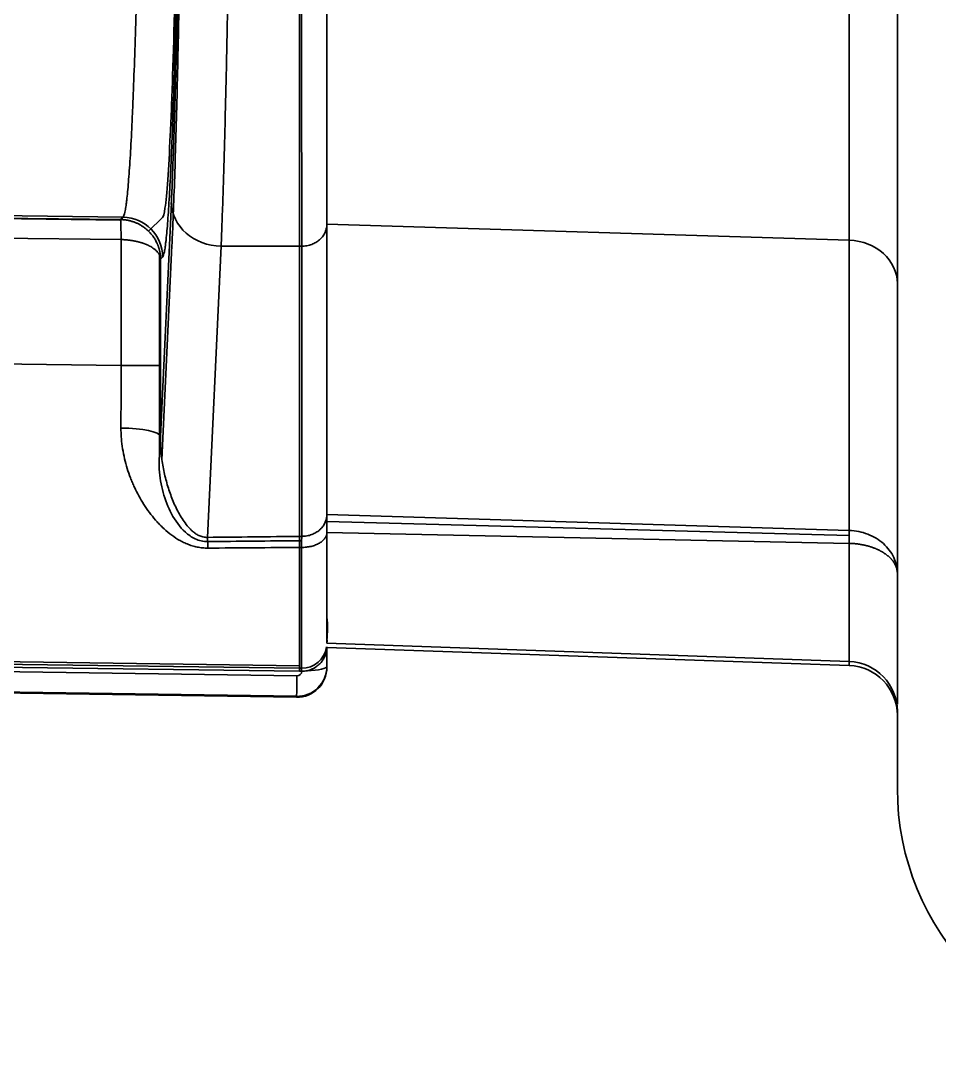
# Model space of a CAD drawing. Header units: millimetres. Extents: x 83 to 1196, y -164 to 735.
# Drawn here: x 373.29 to 391.73, y 7.19 to 27.91 of the extents above; entities that cross this region are included whole.
import ezdxf

# ---------------------------------------------------------------- set-up
doc = ezdxf.new("R2010")
doc.units = ezdxf.units.MM
doc.layers.add('1', color=7, linetype='Continuous', true_color=0xffffff)

msp = doc.modelspace()

# ---------------------------------------------------------------- linework, layer by layer
at = {"layer": '1', "color": 7, "linetype": 'Continuous', "lineweight": 35}
for p, q in [((376.097, 19.561), (376.317, 24.257)), ((375.348, 23.964), (358.697, 24.167)), ((367.38, 24.001), (375.299, 23.904)), ((367.385, 24.011), (375.297, 23.915)), ((375.348, 23.964), (375.297, 23.915)), ((375.861, 23.679), (376.141, 23.954)), ((379.438, 17.99), (379.438, 23.819)), ((389.924, 23.5), (379.439, 23.819)), ((367.385, 23.609), (375.307, 23.513)), ((375.307, 20.983), (375.307, 23.513)), ((389.924, 17.671), (389.924, 23.5)), ((376.128, 19.088), (376.329, 23.396)), ((377.042, 17.533), (377.315, 23.381)), ((378.889, 23.381), (377.315, 23.381)), ((378.934, 23.381), (378.889, 23.381)), ((378.934, 17.553), (378.934, 23.381)), ((376.081, 23.199), (376.081, 19.198)), ((376.141, 23.16), (376.101, 23.121)), ((376.101, 20.983), (376.101, 23.121)), ((390.889, 22.633), (390.889, 16.806)), ((390.889, 22.628), (390.889, 16.805)), ((375.307, 20.983), (367.385, 21.093)), ((375.307, 20.983), (376.101, 20.983)), ((389.924, 17.573), (379.438, 17.854)), ((389.924, 17.67), (379.439, 17.989)), ((389.924, 17.412), (379.439, 17.631)), ((179.038, 17.568), (378.838, 14.753)), ((378.933, 17.553), (378.889, 17.552)), ((378.831, 14.343), (179.031, 17.159)), ((378.831, 14.339), (179.031, 17.155)), ((389.924, 15.039), (379.439, 15.405)), ((378.889, 14.843), (355.475, 15.173)), ((379.439, 15.324), (389.924, 14.958)), ((379.439, 14.923), (379.439, 15.319)), ((378.889, 14.904), (367.296, 15.065)), ((378.889, 14.955), (367.305, 15.116)), ((389.924, 14.958), (389.924, 15.039)), ((378.929, 14.904), (378.889, 14.905)), ((378.929, 14.843), (378.889, 14.844)), ((378.929, 14.904), (378.929, 14.843)), ((372.819, 14.408), (378.831, 14.323)), ((378.831, 14.323), (378.831, 14.339)), ((390.889, 14.04), (390.889, 13.959)), ((390.889, 13.959), (390.889, 12.488))]:
    msp.add_line(p, q, dxfattribs=at)
msp.add_arc((396.189, 12.488), 5.3, 180, 268, dxfattribs=at)
for centre, major_axis, ratio, start_param, end_param in [((377.321, 24.257), (-1.004, 0.047), 0.872035, 0.053509, 1.605525), ((375.338, 23.16), (0.563, -0.574), 0.999327, 0.794978, 2.352561), ((389.889, 22.628), (1, 0), 0.872196, 0, 1.53589), ((375.118, 20.987), (-0.011, 6.031), 0.031313, 4.502082, 4.711722), ((375.922, 20.987), (0, 6.835), 0.026194, 4.502212, 4.711852), ((375.293, 19.561), (-0.804, 0.004), 0.208187, 3.168359, 4.698694), ((891.438, 14.478), (-561.177, 1.875), 0.005957, 5.863837, 5.871994), ((377.037, 16.832), (0.008, -0.804), 0.030601, 2.218792, 2.630217), ((825.424, 14.698), (-495.158, 1.655), 0.005957, 5.836331, 5.845021), ((891.438, 13.776), (-561.167, 2.577), 0.005256, 5.86388, 5.871995), ((378.937, 15.405), (-0.501, 0), 0.999963, 1.556729, 2.993952), ((378.839, 14.939), (0, 0.6), 0.999773, 3.126933, 4.711797), ((378.839, 14.923), (0, -0.6), 0.999963, 6.269118, 7.853982), ((378.939, 14.939), (0.5, 0), 0.173635, 4.920269, 6.283185), ((389.889, 14.04), (1, 0), 0.999963, 0, 1.53589), ((389.889, 13.959), (0, -1), 0.999963, 1.570796, 3.106686), ((378.838, 14.839), (-0.007, -0.5), 0.002673, 0.008555, 1.396297), ((378.839, 14.853), (0, 0.1), 0.998455, 3.127003, 4.614635)]:
    msp.add_ellipse(centre, major_axis=major_axis, ratio=ratio, start_param=start_param, end_param=end_param, dxfattribs=at)
for points, knots in [([(375.742, 36.982), (375.74, 36.774), (375.739, 36.567), (375.735, 36.155), (375.734, 35.949), (375.728, 35.337), (375.725, 34.934), (375.716, 34.14), (375.712, 33.747), (375.702, 32.974), (375.697, 32.593), (375.686, 31.843), (375.68, 31.474), (375.671, 30.93), (375.668, 30.75), (375.663, 30.483), (375.661, 30.395), (375.657, 30.218), (375.656, 30.131), (375.647, 29.695), (375.64, 29.357), (375.63, 28.947), (375.628, 28.866), (375.624, 28.705), (375.618, 28.465), (375.612, 28.233), (375.599, 27.779), (375.59, 27.49), (375.572, 26.94), (375.562, 26.679), (375.547, 26.309), (375.542, 26.19), (375.535, 26.016), (375.532, 25.959), (375.528, 25.874), (375.527, 25.847), (375.524, 25.792), (375.513, 25.547), (375.49, 25.128), (375.467, 24.808), (375.444, 24.527), (375.433, 24.405), (375.418, 24.279), (375.415, 24.255), (375.409, 24.21), (375.406, 24.189), (375.397, 24.129), (375.391, 24.095), (375.372, 24.009), (375.36, 23.975), (375.348, 23.964)], [0, 0, 0, 0, 0.03125, 0.03125, 0.0625, 0.0625, 0.125, 0.125, 0.1875, 0.1875, 0.25, 0.25, 0.3125, 0.3125, 0.34375, 0.34375, 0.359375, 0.359375, 0.375, 0.375, 0.4375, 0.4375, 0.453125, 0.453125, 0.46875, 0.5, 0.5, 0.5625, 0.5625, 0.625, 0.625, 0.65625, 0.65625, 0.671875, 0.671875, 0.679687, 0.679687, 0.6875, 0.75, 0.8125, 0.8125, 0.875, 0.875, 0.890625, 0.890625, 0.90625, 0.90625, 0.9375, 0.9375, 1, 1, 1, 1]), ([(376.141, 23.954), (376.157, 23.969), (376.173, 24.032), (376.208, 24.271), (376.227, 24.466), (376.262, 24.962), (376.279, 25.264), (376.312, 25.964), (376.328, 26.362), (376.373, 27.707), (376.399, 28.753), (376.433, 30.501), (376.443, 31.118), (376.462, 32.377), (376.47, 33.023), (376.485, 34.344), (376.491, 35.018), (376.501, 36.126), (376.504, 36.552), (376.507, 36.982)], [0, 0, 0, 0, 0.092077, 0.092077, 0.197515, 0.197515, 0.302953, 0.302953, 0.408392, 0.408392, 0.619269, 0.619269, 0.724707, 0.724707, 0.830145, 0.830145, 0.935584, 0.935584, 1, 1, 1, 1]), ([(376.526, 36.784), (376.525, 36.565), (376.523, 36.348), (376.52, 35.914), (376.518, 35.699), (376.513, 35.056), (376.509, 34.633), (376.501, 33.798), (376.496, 33.386), (376.486, 32.575), (376.481, 32.175), (376.47, 31.388), (376.465, 31.001), (376.455, 30.43), (376.452, 30.242), (376.447, 29.962), (376.445, 29.869), (376.442, 29.684), (376.44, 29.593), (376.432, 29.137), (376.424, 28.783), (376.415, 28.354), (376.413, 28.269), (376.409, 28.1), (376.403, 27.85), (376.397, 27.608), (376.384, 27.134), (376.376, 26.832), (376.358, 26.258), (376.348, 25.985), (376.334, 25.6), (376.329, 25.475), (376.322, 25.293), (376.319, 25.234), (376.314, 25.117), (376.312, 25.06), (376.299, 24.78), (376.278, 24.37), (376.256, 24.037), (376.234, 23.745), (376.223, 23.619), (376.209, 23.488), (376.206, 23.463), (376.201, 23.428), (376.2, 23.416), (376.197, 23.394), (376.19, 23.341), (376.182, 23.297), (376.167, 23.218), (376.157, 23.185), (376.148, 23.169)], [0, 0, 0, 0, 0.031599, 0.031599, 0.063198, 0.063198, 0.126396, 0.126396, 0.189594, 0.189594, 0.252792, 0.252792, 0.315991, 0.315991, 0.34759, 0.34759, 0.363389, 0.363389, 0.379189, 0.379189, 0.442387, 0.442387, 0.458186, 0.458186, 0.473986, 0.505585, 0.505585, 0.568783, 0.568783, 0.631981, 0.631981, 0.66358, 0.66358, 0.67938, 0.67938, 0.695179, 0.695179, 0.758377, 0.821576, 0.821576, 0.884774, 0.884774, 0.900573, 0.900573, 0.908473, 0.908473, 0.916373, 0.947972, 0.947972, 1, 1, 1, 1]), ([(376.317, 24.257), (376.324, 24.409), (376.331, 24.567), (376.344, 24.899), (376.351, 25.072), (376.37, 25.611), (376.382, 25.997), (376.406, 26.822), (376.417, 27.26), (376.429, 27.781), (376.43, 27.839), (376.433, 27.956), (376.437, 28.133), (376.441, 28.312), (376.448, 28.672), (376.453, 28.916), (376.467, 29.659), (376.476, 30.169), (376.492, 31.216), (376.499, 31.752), (376.513, 32.85), (376.519, 33.412), (376.527, 34.129), (376.528, 34.273), (376.53, 34.49), (376.531, 34.563), (376.532, 34.709), (376.535, 35.073), (376.538, 35.44), (376.54, 35.736)], [0, 0, 0, 0, 0.0625, 0.0625, 0.125, 0.125, 0.25, 0.25, 0.375, 0.375, 0.390625, 0.390625, 0.40625, 0.4375, 0.4375, 0.5, 0.5, 0.625, 0.625, 0.75, 0.75, 0.875, 0.875, 0.90625, 0.90625, 0.921875, 0.921875, 0.9375, 1, 1, 1, 1]), ([(376.566, 35.679), (376.565, 35.496), (376.564, 35.314), (376.549, 33.474), (376.531, 31.895), (376.503, 30.031), (376.497, 29.664), (376.485, 28.941), (376.478, 28.585), (376.458, 27.545), (376.443, 26.892), (376.412, 25.67), (376.395, 25.102), (376.368, 24.321), (376.358, 24.072), (376.342, 23.685), (376.336, 23.537), (376.329, 23.396)], [0, 0, 0, 0, 0.036274, 0.036274, 0.366831, 0.366831, 0.44947, 0.44947, 0.532109, 0.532109, 0.697387, 0.697387, 0.862665, 0.862665, 0.945304, 0.945304, 1, 1, 1, 1]), ([(377.315, 23.381), (377.322, 23.54), (377.335, 23.874), (377.348, 24.238), (377.367, 24.804), (377.378, 25.21), (377.401, 26.076), (377.412, 26.537), (377.424, 27.083), (377.425, 27.145), (377.428, 27.268), (377.429, 27.33), (377.433, 27.516), (377.435, 27.641), (377.443, 28.02), (377.447, 28.277), (377.461, 29.058), (377.469, 29.594), (377.485, 30.695), (377.493, 31.259), (377.506, 32.414), (377.512, 33.005), (377.519, 33.76), (377.521, 33.912), (377.523, 34.141), (377.524, 34.218), (377.525, 34.371), (377.528, 34.755), (377.531, 35.141), (377.533, 35.453)], [0, 0, 0, 0, 0.0625, 0.125, 0.125, 0.25, 0.25, 0.375, 0.375, 0.390625, 0.390625, 0.40625, 0.40625, 0.4375, 0.4375, 0.5, 0.5, 0.625, 0.625, 0.75, 0.75, 0.875, 0.875, 0.90625, 0.90625, 0.921875, 0.921875, 0.9375, 1, 1, 1, 1]), ([(378.889, 35.453), (378.889, 35.427), (378.889, 35.373), (378.889, 35.293), (378.889, 35.213), (378.889, 35.133), (378.889, 35.053), (378.889, 34.973), (378.889, 34.894), (378.889, 34.814), (378.889, 34.735), (378.889, 34.656), (378.889, 34.576), (378.889, 34.497), (378.889, 34.418), (378.889, 34.34), (378.889, 34.261), (378.889, 34.182), (378.889, 34.104), (378.889, 34.025), (378.889, 33.947), (378.889, 33.869), (378.889, 33.791), (378.889, 33.713), (378.889, 33.635), (378.889, 33.557), (378.889, 33.48), (378.889, 33.402), (378.889, 33.325), (378.889, 33.248), (378.889, 33.171), (378.889, 33.094), (378.889, 33.017), (378.889, 32.94), (378.889, 32.863), (378.889, 32.787), (378.889, 32.711), (378.889, 32.634), (378.889, 32.558), (378.889, 32.482), (378.889, 32.406), (378.889, 32.33), (378.889, 32.255), (378.889, 32.179), (378.889, 32.104), (378.889, 32.029), (378.889, 31.953), (378.889, 31.878), (378.889, 31.804), (378.889, 31.729), (378.889, 31.654), (378.889, 31.58), (378.889, 31.505), (378.889, 31.431), (378.889, 31.357), (378.889, 31.283), (378.889, 31.209), (378.889, 31.136), (378.889, 31.062), (378.889, 30.989), (378.889, 30.915), (378.889, 30.842), (378.889, 30.769), (378.889, 30.696), (378.889, 30.624), (378.889, 30.551), (378.889, 30.479), (378.889, 30.406), (378.889, 30.334), (378.889, 30.262), (378.889, 30.19), (378.889, 30.119), (378.889, 30.047), (378.889, 29.976), (378.889, 29.905), (378.889, 29.834), (378.889, 29.763), (378.889, 29.692), (378.889, 29.622), (378.889, 29.551), (378.889, 29.481), (378.889, 29.411), (378.889, 29.341), (378.889, 29.272), (378.889, 29.202), (378.889, 29.133), (378.889, 29.063), (378.889, 28.994), (378.888, 28.926), (378.888, 28.857), (378.888, 28.788), (378.888, 28.72), (378.888, 28.652), (378.888, 28.584), (378.888, 28.516), (378.888, 28.449), (378.888, 28.381), (378.888, 28.314), (378.888, 28.247), (378.888, 28.18), (378.888, 28.114), (378.888, 28.047), (378.888, 27.981), (378.888, 27.915), (378.888, 27.849), (378.888, 27.783), (378.888, 27.718), (378.888, 27.652), (378.888, 27.587), (378.888, 27.522), (378.888, 27.458), (378.888, 27.393), (378.888, 27.329), (378.888, 27.265), (378.888, 27.201), (378.888, 27.137), (378.888, 27.074), (378.888, 27.011), (378.888, 26.948), (378.888, 26.885), (378.888, 26.823), (378.888, 26.761), (378.888, 26.699), (378.888, 26.637), (378.888, 26.575), (378.888, 26.514), (378.888, 26.453), (378.889, 26.392), (378.889, 26.332), (378.889, 26.272), (378.889, 26.212), (378.889, 26.152), (378.889, 26.092), (378.889, 26.033), (378.889, 25.974), (378.889, 25.916), (378.889, 25.857), (378.889, 25.799), (378.889, 25.741), (378.889, 25.684), (378.889, 25.627), (378.889, 25.57), (378.889, 25.513), (378.889, 25.457), (378.889, 25.4), (378.889, 25.345), (378.889, 25.289), (378.889, 25.234), (378.889, 25.179), (378.889, 25.124), (378.889, 25.07), (378.889, 25.016), (378.889, 24.962), (378.889, 24.909), (378.889, 24.856), (378.889, 24.803), (378.889, 24.751), (378.889, 24.698), (378.889, 24.647), (378.889, 24.595), (378.889, 24.544), (378.889, 24.493), (378.889, 24.443), (378.889, 24.393), (378.889, 24.343), (378.889, 24.293), (378.889, 24.244), (378.889, 24.196), (378.889, 24.147), (378.889, 24.099), (378.889, 24.051), (378.889, 24.004), (378.889, 23.957), (378.889, 23.911), (378.889, 23.864), (378.889, 23.819), (378.889, 23.773), (378.889, 23.728), (378.889, 23.683), (378.889, 23.639), (378.889, 23.595), (378.889, 23.552), (378.889, 23.508), (378.889, 23.466), (378.889, 23.423), (378.889, 23.395), (378.889, 23.381)], [0, 0, 0, 0, 0.005415, 0.010828, 0.01624, 0.021649, 0.027058, 0.032464, 0.037869, 0.043273, 0.048675, 0.054075, 0.059474, 0.064872, 0.070268, 0.075663, 0.081056, 0.086448, 0.091839, 0.097229, 0.102618, 0.108005, 0.113392, 0.118777, 0.124161, 0.129545, 0.134927, 0.140309, 0.145689, 0.151069, 0.156448, 0.161827, 0.167204, 0.172581, 0.177958, 0.183334, 0.188709, 0.194084, 0.199458, 0.204832, 0.210206, 0.215579, 0.220953, 0.226326, 0.231698, 0.237071, 0.242444, 0.247817, 0.253189, 0.258562, 0.263935, 0.269309, 0.274682, 0.280056, 0.28543, 0.290804, 0.296179, 0.301554, 0.306929, 0.312305, 0.317681, 0.323058, 0.328435, 0.333812, 0.33919, 0.344569, 0.349948, 0.355327, 0.360708, 0.366088, 0.37147, 0.376852, 0.382234, 0.387618, 0.393002, 0.398387, 0.403773, 0.409159, 0.414547, 0.419935, 0.425325, 0.430715, 0.436107, 0.441499, 0.446893, 0.452288, 0.457684, 0.463082, 0.46848, 0.47388, 0.479282, 0.484685, 0.490089, 0.495495, 0.500903, 0.506312, 0.511723, 0.517136, 0.52255, 0.527967, 0.533385, 0.538805, 0.544228, 0.549652, 0.555079, 0.560508, 0.565938, 0.571371, 0.576806, 0.582243, 0.587681, 0.593122, 0.598564, 0.604008, 0.609454, 0.614902, 0.620351, 0.625802, 0.631255, 0.636709, 0.642166, 0.647623, 0.653083, 0.658544, 0.664006, 0.669471, 0.674936, 0.680404, 0.685873, 0.691343, 0.696816, 0.702289, 0.707765, 0.713242, 0.718721, 0.724201, 0.729683, 0.735167, 0.740652, 0.746139, 0.751628, 0.757119, 0.762611, 0.768105, 0.773601, 0.779099, 0.784599, 0.790101, 0.795605, 0.80111, 0.806618, 0.812128, 0.81764, 0.823154, 0.828669, 0.834186, 0.839705, 0.845225, 0.850747, 0.856269, 0.861793, 0.867318, 0.872843, 0.87837, 0.883897, 0.889425, 0.894954, 0.900483, 0.906012, 0.911542, 0.917072, 0.922602, 0.928132, 0.933662, 0.939192, 0.944722, 0.950251, 0.955781, 0.96131, 0.966839, 0.972367, 0.977895, 0.983422, 0.988949, 0.994475, 1, 1, 1, 1]), ([(378.934, 23.381), (378.934, 23.401), (378.933, 23.44), (378.933, 23.5), (378.933, 23.56), (378.933, 23.621), (378.933, 23.683), (378.933, 23.745), (378.933, 23.808), (378.933, 23.871), (378.933, 23.935), (378.933, 24), (378.933, 24.065), (378.933, 24.13), (378.933, 24.196), (378.933, 24.263), (378.933, 24.33), (378.933, 24.398), (378.933, 24.466), (378.933, 24.535), (378.933, 24.604), (378.933, 24.674), (378.933, 24.744), (378.933, 24.814), (378.933, 24.885), (378.933, 24.956), (378.933, 25.028), (378.933, 25.1), (378.933, 25.173), (378.933, 25.246), (378.932, 25.319), (378.932, 25.393), (378.932, 25.467), (378.932, 25.541), (378.932, 25.616), (378.932, 25.691), (378.932, 25.766), (378.932, 25.842), (378.932, 25.918), (378.932, 25.995), (378.932, 26.071), (378.932, 26.148), (378.932, 26.226), (378.932, 26.303), (378.932, 26.381), (378.932, 26.459), (378.932, 26.537), (378.932, 26.608), (378.932, 26.672), (378.932, 26.728), (378.932, 26.784), (378.932, 26.84), (378.932, 26.897), (378.932, 26.954), (378.932, 27.011), (378.932, 27.068), (378.932, 27.126), (378.932, 27.183), (378.932, 27.241), (378.932, 27.299), (378.932, 27.357), (378.932, 27.416), (378.932, 27.475), (378.932, 27.534), (378.932, 27.593), (378.932, 27.652), (378.932, 27.711), (378.932, 27.771), (378.932, 27.831), (378.932, 27.891), (378.932, 27.951), (378.932, 28.012), (378.932, 28.072), (378.932, 28.133), (378.932, 28.194), (378.932, 28.255), (378.932, 28.316), (378.932, 28.378), (378.932, 28.439), (378.932, 28.501), (378.932, 28.563), (378.932, 28.626), (378.931, 28.688), (378.931, 28.75), (378.931, 28.813), (378.931, 28.876), (378.931, 28.939), (378.931, 29.002), (378.931, 29.066), (378.931, 29.129), (378.931, 29.193), (378.931, 29.257), (378.931, 29.321), (378.931, 29.385), (378.931, 29.45), (378.931, 29.515), (378.931, 29.579), (378.931, 29.644), (378.931, 29.709), (378.931, 29.775), (378.931, 29.84), (378.931, 29.906), (378.931, 29.971), (378.931, 30.037), (378.931, 30.103), (378.931, 30.169), (378.931, 30.236), (378.931, 30.302), (378.931, 30.369), (378.931, 30.436), (378.931, 30.503), (378.931, 30.57), (378.931, 30.637), (378.931, 30.705), (378.931, 30.772), (378.931, 30.84), (378.931, 30.908), (378.931, 30.976), (378.931, 31.044), (378.931, 31.112), (378.931, 31.181), (378.931, 31.249), (378.931, 31.318), (378.931, 31.387), (378.931, 31.456), (378.931, 31.525), (378.931, 31.595), (378.931, 31.664), (378.931, 31.734), (378.931, 31.803), (378.931, 31.873), (378.931, 31.943), (378.931, 32.013), (378.931, 32.083), (378.931, 32.154), (378.931, 32.224), (378.931, 32.295), (378.931, 32.366), (378.931, 32.437), (378.931, 32.508), (378.931, 32.579), (378.931, 32.65), (378.931, 32.722), (378.931, 32.793), (378.931, 32.865), (378.931, 32.937), (378.931, 33.009), (378.931, 33.081), (378.931, 33.153), (378.931, 33.225), (378.931, 33.298), (378.931, 33.37), (378.931, 33.443), (378.931, 33.516), (378.931, 33.589), (378.931, 33.662), (378.931, 33.735), (378.931, 33.809), (378.931, 33.882), (378.931, 33.956), (378.931, 34.029), (378.931, 34.103), (378.931, 34.177), (378.931, 34.251), (378.931, 34.326), (378.931, 34.4), (378.931, 34.474), (378.931, 34.549), (378.931, 34.624), (378.931, 34.699), (378.931, 34.773), (378.931, 34.849), (378.931, 34.924), (378.931, 34.999), (378.931, 35.074), (378.931, 35.15), (378.931, 35.226), (378.931, 35.301), (378.931, 35.377), (378.931, 35.428), (378.931, 35.453)], [0, 0, 0, 0, 0.007757, 0.015498, 0.023224, 0.030935, 0.038631, 0.046311, 0.053975, 0.061624, 0.069257, 0.076874, 0.084475, 0.092059, 0.099628, 0.10718, 0.114716, 0.122234, 0.129736, 0.137221, 0.144689, 0.152139, 0.159572, 0.166987, 0.174384, 0.181763, 0.189124, 0.196467, 0.20379, 0.211096, 0.218383, 0.225653, 0.232904, 0.240138, 0.247355, 0.254554, 0.261735, 0.2689, 0.276047, 0.283178, 0.290291, 0.297388, 0.304468, 0.311532, 0.318579, 0.32561, 0.332624, 0.339623, 0.34456, 0.349497, 0.354436, 0.359375, 0.364316, 0.369257, 0.374198, 0.37914, 0.384083, 0.389027, 0.393971, 0.398916, 0.403862, 0.408808, 0.413754, 0.418701, 0.423649, 0.428597, 0.433545, 0.438494, 0.443443, 0.448392, 0.453341, 0.458291, 0.463241, 0.468191, 0.473142, 0.478092, 0.483044, 0.487995, 0.492948, 0.4979, 0.502854, 0.507807, 0.512762, 0.517717, 0.522673, 0.527629, 0.532586, 0.537544, 0.542503, 0.547463, 0.552423, 0.557384, 0.562346, 0.56731, 0.572274, 0.577239, 0.582205, 0.587172, 0.59214, 0.59711, 0.60208, 0.607051, 0.612024, 0.616998, 0.621973, 0.626949, 0.631927, 0.636905, 0.641885, 0.646867, 0.651849, 0.656833, 0.661818, 0.666805, 0.671793, 0.676782, 0.681773, 0.686765, 0.691759, 0.696754, 0.70175, 0.706748, 0.711747, 0.716747, 0.721749, 0.726753, 0.731758, 0.736765, 0.741773, 0.746782, 0.751793, 0.756806, 0.761821, 0.766837, 0.771855, 0.776875, 0.781896, 0.78692, 0.791945, 0.796973, 0.802002, 0.807033, 0.812066, 0.817102, 0.822139, 0.827178, 0.83222, 0.837264, 0.84231, 0.847358, 0.852409, 0.857462, 0.862517, 0.867575, 0.872635, 0.877697, 0.882762, 0.88783, 0.8929, 0.897972, 0.903047, 0.908125, 0.913205, 0.918288, 0.923374, 0.928462, 0.933553, 0.938647, 0.943744, 0.948844, 0.953946, 0.959051, 0.96416, 0.969271, 0.974385, 0.979502, 0.984622, 0.989745, 0.994871, 1, 1, 1, 1]), ([(379.438, 23.819), (379.438, 23.896), (379.438, 23.974), (379.438, 24.135), (379.438, 24.217), (379.438, 24.386), (379.438, 24.472), (379.438, 24.649), (379.438, 24.739), (379.438, 25.015), (379.438, 25.207), (379.438, 25.506), (379.438, 25.608), (379.438, 25.814), (379.438, 26.128), (379.438, 26.456), (379.438, 26.793), (379.438, 26.907), (379.438, 27.137), (379.438, 27.253), (379.438, 27.488), (379.438, 27.607), (379.438, 27.847), (379.438, 27.969), (379.438, 28.336), (379.438, 28.586), (379.438, 29.095), (379.438, 29.353), (379.438, 29.748), (379.438, 29.88), (379.438, 30.147), (379.438, 30.281), (379.438, 30.552), (379.438, 30.688), (379.438, 30.962), (379.438, 31.1), (379.438, 31.516), (379.438, 31.937), (379.438, 32.364), (379.438, 32.65), (379.438, 32.793), (379.438, 33.227), (379.438, 33.518), (379.438, 34.397), (379.438, 34.992), (379.438, 35.595)], [0, 0, 0, 0, 0.03125, 0.03125, 0.0625, 0.0625, 0.09375, 0.09375, 0.125, 0.125, 0.1875, 0.1875, 0.21875, 0.21875, 0.25, 0.3125, 0.3125, 0.34375, 0.34375, 0.375, 0.375, 0.40625, 0.40625, 0.4375, 0.4375, 0.5, 0.5, 0.5625, 0.5625, 0.59375, 0.59375, 0.625, 0.625, 0.65625, 0.65625, 0.6875, 0.6875, 0.75, 0.78125, 0.78125, 0.8125, 0.8125, 0.875, 0.875, 1, 1, 1, 1]), ([(389.924, 23.5), (389.924, 23.519), (389.924, 23.539), (389.924, 23.579), (389.924, 23.639), (389.924, 23.7), (389.924, 23.823), (389.924, 23.907), (389.924, 24.08), (389.924, 24.168), (389.924, 24.349), (389.924, 24.442), (389.924, 24.725), (389.924, 24.921), (389.924, 25.329), (389.924, 25.54), (389.924, 25.812), (389.924, 25.867), (389.924, 25.977), (389.924, 26.033), (389.924, 26.201), (389.924, 26.315), (389.924, 26.544), (389.924, 26.661), (389.924, 26.895), (389.924, 27.014), (389.924, 27.374), (389.924, 27.619), (389.924, 27.996), (389.924, 28.122), (389.924, 28.314), (389.924, 28.379), (389.924, 28.508), (389.924, 28.573), (389.924, 28.9), (389.924, 29.164), (389.924, 29.566), (389.924, 29.701), (389.924, 29.972), (389.924, 30.108), (389.924, 30.793), (389.924, 31.353), (389.924, 32.497), (389.924, 33.081), (389.924, 34.27), (389.924, 34.875), (389.924, 35.491)], [0, 0, 0, 0, 0.007812, 0.007812, 0.015625, 0.03125, 0.03125, 0.0625, 0.0625, 0.09375, 0.09375, 0.125, 0.125, 0.1875, 0.1875, 0.25, 0.25, 0.265625, 0.265625, 0.28125, 0.28125, 0.3125, 0.3125, 0.34375, 0.34375, 0.375, 0.375, 0.4375, 0.4375, 0.46875, 0.46875, 0.484375, 0.484375, 0.5, 0.5, 0.5625, 0.5625, 0.59375, 0.59375, 0.625, 0.625, 0.75, 0.75, 0.875, 0.875, 1, 1, 1, 1]), ([(390.889, 35.209), (390.889, 35.048), (390.889, 34.886), (390.889, 34.565), (390.889, 34.085), (390.889, 33.611), (390.889, 32.674), (390.889, 32.06), (390.889, 30.859), (390.889, 30.271), (390.889, 29.552), (390.889, 29.409), (390.889, 29.125), (390.889, 28.984), (390.889, 28.562), (390.889, 28.285), (390.889, 27.874), (390.889, 27.739), (390.889, 27.47), (390.889, 27.338), (390.889, 26.944), (390.889, 26.687), (390.889, 26.31), (390.889, 26.185), (390.889, 25.939), (390.889, 25.818), (390.889, 25.577), (390.889, 25.458), (390.889, 25.282), (390.889, 25.224), (390.889, 25.108), (390.889, 24.821), (390.889, 24.545), (390.889, 24.118), (390.889, 23.913), (390.889, 23.616), (390.889, 23.519), (390.889, 23.33), (390.889, 23.237), (390.889, 23.056), (390.889, 22.968), (390.889, 22.795), (390.889, 22.71), (390.889, 22.628)], [0, 0, 0, 0, 0.03125, 0.03125, 0.0625, 0.125, 0.125, 0.25, 0.25, 0.375, 0.375, 0.40625, 0.40625, 0.4375, 0.4375, 0.5, 0.5, 0.53125, 0.53125, 0.5625, 0.5625, 0.625, 0.625, 0.65625, 0.65625, 0.6875, 0.6875, 0.71875, 0.71875, 0.734375, 0.734375, 0.75, 0.8125, 0.8125, 0.875, 0.875, 0.90625, 0.90625, 0.9375, 0.9375, 0.96875, 0.96875, 1, 1, 1, 1]), ([(375.297, 23.915), (375.306, 23.914), (375.324, 23.914), (375.351, 23.912), (375.377, 23.91), (375.404, 23.906), (375.431, 23.902), (375.458, 23.897), (375.485, 23.89), (375.512, 23.883), (375.538, 23.875), (375.565, 23.866), (375.591, 23.856), (375.617, 23.845), (375.643, 23.833), (375.668, 23.82), (375.693, 23.807), (375.718, 23.792), (375.742, 23.776), (375.766, 23.76), (375.79, 23.742), (375.812, 23.724), (375.835, 23.704), (375.867, 23.674), (375.908, 23.631), (375.955, 23.571), (375.998, 23.504), (376.023, 23.454), (376.036, 23.423), (376.04, 23.416), (376.043, 23.408), (376.046, 23.4), (376.049, 23.391), (376.053, 23.383), (376.056, 23.374), (376.059, 23.365), (376.062, 23.356), (376.065, 23.346), (376.068, 23.336), (376.071, 23.326), (376.074, 23.316), (376.077, 23.306), (376.079, 23.295), (376.082, 23.284), (376.084, 23.273), (376.086, 23.262), (376.089, 23.25), (376.091, 23.238), (376.093, 23.226), (376.094, 23.214), (376.096, 23.201), (376.097, 23.188), (376.099, 23.175), (376.1, 23.162), (376.1, 23.148), (376.101, 23.135), (376.101, 23.126), (376.101, 23.121)], [0, 0, 0, 0, 0.020117, 0.040347, 0.060696, 0.08117, 0.101775, 0.122515, 0.143396, 0.164424, 0.185602, 0.206937, 0.228434, 0.250096, 0.271929, 0.293937, 0.316125, 0.338496, 0.361056, 0.383808, 0.406757, 0.429906, 0.453259, 0.476819, 0.534922, 0.596536, 0.661695, 0.730428, 0.737183, 0.744118, 0.751236, 0.758534, 0.766014, 0.773676, 0.781519, 0.789543, 0.797749, 0.806137, 0.814706, 0.823456, 0.832388, 0.841502, 0.850797, 0.860274, 0.869932, 0.879772, 0.889794, 0.899997, 0.910382, 0.920948, 0.931696, 0.942626, 0.953738, 0.965031, 0.976505, 0.988162, 1, 1, 1, 1]), ([(375.307, 23.513), (375.307, 23.564), (375.307, 23.616), (375.306, 23.712), (375.305, 23.756), (375.303, 23.83), (375.302, 23.86), (375.3, 23.902), (375.299, 23.913), (375.297, 23.915)], [0, 0, 0, 0, 0.25, 0.25, 0.5, 0.5, 0.75, 0.75, 1, 1, 1, 1]), ([(379.438, 23.819), (379.438, 23.788), (379.434, 23.758), (379.42, 23.699), (379.41, 23.671), (379.383, 23.617), (379.367, 23.592), (379.331, 23.547), (379.311, 23.527), (379.279, 23.499), (379.268, 23.491), (379.245, 23.474), (379.232, 23.465), (379.193, 23.442), (379.165, 23.428), (379.104, 23.405), (379.071, 23.396), (379.003, 23.384), (378.968, 23.381), (378.934, 23.381)], [0, 0, 0, 0, 0.125, 0.125, 0.25, 0.25, 0.375, 0.375, 0.5, 0.5, 0.5625, 0.5625, 0.625, 0.625, 0.75, 0.75, 0.875, 0.875, 1, 1, 1, 1]), ([(376.101, 23.121), (376.101, 23.126), (376.1, 23.135), (376.098, 23.149), (376.095, 23.162), (376.091, 23.174), (376.087, 23.186), (376.082, 23.197), (376.076, 23.208), (376.071, 23.218), (376.065, 23.227), (376.059, 23.236), (376.054, 23.245), (376.048, 23.252), (376.034, 23.269), (376.01, 23.295), (375.97, 23.328), (375.928, 23.357), (375.893, 23.377), (375.87, 23.389), (375.86, 23.394), (375.849, 23.399), (375.838, 23.404), (375.827, 23.409), (375.816, 23.414), (375.805, 23.418), (375.794, 23.423), (375.782, 23.427), (375.77, 23.431), (375.759, 23.436), (375.747, 23.44), (375.735, 23.444), (375.723, 23.448), (375.71, 23.451), (375.698, 23.455), (375.686, 23.459), (375.673, 23.462), (375.661, 23.465), (375.648, 23.468), (375.635, 23.472), (375.623, 23.475), (375.61, 23.477), (375.597, 23.48), (375.584, 23.483), (375.571, 23.485), (375.558, 23.488), (375.545, 23.49), (375.532, 23.492), (375.519, 23.494), (375.505, 23.496), (375.492, 23.498), (375.479, 23.5), (375.466, 23.502), (375.452, 23.503), (375.439, 23.505), (375.426, 23.506), (375.413, 23.507), (375.399, 23.508), (375.386, 23.509), (375.373, 23.51), (375.36, 23.511), (375.347, 23.511), (375.333, 23.512), (375.32, 23.512), (375.312, 23.512), (375.307, 23.513)], [0, 0, 0, 0, 0.02488, 0.048777, 0.071693, 0.093627, 0.114579, 0.134549, 0.153538, 0.171545, 0.188569, 0.204613, 0.219675, 0.233755, 0.246854, 0.314462, 0.378366, 0.438589, 0.495158, 0.50724, 0.519266, 0.531235, 0.543149, 0.555008, 0.566813, 0.578563, 0.590259, 0.601903, 0.613493, 0.625031, 0.636517, 0.647952, 0.659336, 0.670669, 0.681952, 0.693186, 0.704372, 0.715508, 0.726597, 0.737639, 0.748634, 0.759582, 0.770485, 0.781343, 0.792156, 0.802925, 0.813651, 0.824334, 0.834974, 0.845574, 0.856132, 0.866649, 0.877127, 0.887566, 0.897967, 0.908329, 0.918655, 0.928944, 0.939197, 0.949414, 0.959598, 0.969747, 0.979864, 0.989948, 1, 1, 1, 1]), ([(377.052, 17.317), (377.034, 17.317), (377.016, 17.317), (376.979, 17.319), (376.925, 17.323), (376.855, 17.334), (376.802, 17.345), (376.768, 17.354), (376.751, 17.359), (376.7, 17.375), (376.667, 17.387), (376.602, 17.413), (376.571, 17.427), (376.509, 17.458), (376.479, 17.475), (376.392, 17.528), (376.337, 17.566), (376.232, 17.648), (376.182, 17.692), (376.111, 17.761), (376.087, 17.784), (376.042, 17.832), (376.02, 17.856), (375.955, 17.931), (375.915, 17.981), (375.837, 18.086), (375.8, 18.14), (375.695, 18.305), (375.631, 18.42), (375.561, 18.571), (375.548, 18.602), (375.521, 18.664), (375.509, 18.695), (375.473, 18.789), (375.451, 18.852), (375.391, 19.045), (375.36, 19.176), (375.327, 19.379), (375.319, 19.448), (375.311, 19.552), (375.309, 19.587), (375.306, 19.657), (375.305, 19.693), (375.305, 19.728)], [0, 0, 0, 0, 0.015625, 0.015625, 0.03125, 0.0625, 0.078125, 0.078125, 0.09375, 0.09375, 0.125, 0.125, 0.15625, 0.15625, 0.1875, 0.1875, 0.25, 0.25, 0.3125, 0.3125, 0.34375, 0.34375, 0.375, 0.375, 0.4375, 0.4375, 0.5, 0.5, 0.625, 0.625, 0.65625, 0.65625, 0.6875, 0.6875, 0.75, 0.75, 0.875, 0.875, 0.9375, 0.9375, 0.96875, 0.96875, 1, 1, 1, 1]), ([(377.042, 17.533), (377.027, 17.532), (377.011, 17.533), (376.981, 17.536), (376.966, 17.538), (376.937, 17.545), (376.923, 17.549), (376.896, 17.559), (376.882, 17.565), (376.844, 17.583), (376.821, 17.596), (376.778, 17.626), (376.758, 17.642), (376.729, 17.667), (376.72, 17.676), (376.702, 17.693), (376.694, 17.702), (376.668, 17.728), (376.652, 17.746), (376.606, 17.802), (376.578, 17.84), (376.526, 17.919), (376.501, 17.959), (376.455, 18.041), (376.433, 18.083), (376.372, 18.21), (376.336, 18.296), (376.287, 18.43), (376.272, 18.475), (376.242, 18.567), (376.229, 18.613), (376.191, 18.754), (376.169, 18.85), (376.133, 19.046), (376.119, 19.146), (376.105, 19.299), (376.101, 19.35), (376.097, 19.455), (376.096, 19.507), (376.097, 19.561)], [0, 0, 0, 0, 0.015625, 0.015625, 0.03125, 0.03125, 0.046875, 0.046875, 0.0625, 0.0625, 0.09375, 0.09375, 0.125, 0.125, 0.140625, 0.140625, 0.15625, 0.15625, 0.1875, 0.1875, 0.25, 0.25, 0.3125, 0.3125, 0.375, 0.375, 0.5, 0.5, 0.5625, 0.5625, 0.625, 0.625, 0.75, 0.75, 0.875, 0.875, 0.9375, 0.9375, 1, 1, 1, 1]), ([(376.081, 19.198), (376.071, 19.099), (376.07, 19), (376.084, 18.743), (376.11, 18.585), (376.193, 18.285), (376.249, 18.141), (376.394, 17.87), (376.483, 17.743), (376.657, 17.585), (376.723, 17.537), (376.872, 17.467), (376.957, 17.446), (377.045, 17.448), (377.046, 17.448), (377.047, 17.448)], [0, 0, 0, 0, 0.132978, 0.132978, 0.349466, 0.349466, 0.565953, 0.565953, 0.78244, 0.78244, 0.890684, 0.890684, 0.998928, 0.998928, 1, 1, 1, 1]), ([(379.438, 17.99), (379.438, 17.96), (379.434, 17.929), (379.42, 17.871), (379.41, 17.842), (379.383, 17.789), (379.367, 17.764), (379.34, 17.73), (379.331, 17.719), (379.316, 17.704), (379.311, 17.699), (379.301, 17.69), (379.296, 17.685), (379.269, 17.662), (379.246, 17.645), (379.194, 17.614), (379.165, 17.6), (379.104, 17.577), (379.071, 17.568), (379.003, 17.556), (378.968, 17.553), (378.933, 17.553)], [0, 0, 0, 0, 0.125, 0.125, 0.25, 0.25, 0.375, 0.375, 0.4375, 0.4375, 0.46875, 0.46875, 0.5, 0.5, 0.625, 0.625, 0.75, 0.75, 0.875, 0.875, 1, 1, 1, 1]), ([(379.438, 17.99), (379.438, 17.946), (379.438, 17.893), (379.438, 17.772), (379.438, 17.704), (379.438, 17.631)], [0, 0, 0, 0, 0.5, 0.5, 1, 1, 1, 1]), ([(379.438, 17.631), (379.438, 17.611), (379.435, 17.591), (379.422, 17.552), (379.412, 17.533), (379.386, 17.497), (379.37, 17.479), (379.333, 17.447), (379.312, 17.431), (379.265, 17.403), (379.239, 17.391), (379.183, 17.369), (379.154, 17.36), (379.092, 17.345), (379.06, 17.34), (378.995, 17.333), (378.962, 17.331), (378.928, 17.331)], [0, 0, 0, 0, 0.125, 0.125, 0.25, 0.25, 0.375, 0.375, 0.5, 0.5, 0.625, 0.625, 0.75, 0.75, 0.875, 0.875, 1, 1, 1, 1]), ([(390.889, 16.806), (390.889, 16.862), (390.883, 16.917), (390.858, 17.026), (390.84, 17.079), (390.792, 17.182), (390.762, 17.231), (390.693, 17.324), (390.653, 17.368), (390.564, 17.447), (390.515, 17.484), (390.41, 17.547), (390.354, 17.575), (390.237, 17.62), (390.176, 17.637), (390.052, 17.662), (389.988, 17.67), (389.924, 17.672)], [0, 0, 0, 0, 0.125, 0.125, 0.25, 0.25, 0.375, 0.375, 0.5, 0.5, 0.625, 0.625, 0.75, 0.75, 0.875, 0.875, 1, 1, 1, 1]), ([(389.924, 17.412), (389.924, 17.465), (389.924, 17.514), (389.924, 17.601), (389.924, 17.639), (389.924, 17.671)], [0, 0, 0, 0, 0.5, 0.5, 1, 1, 1, 1]), ([(378.889, 17.552), (378.889, 17.525), (378.889, 17.492), (378.889, 17.418), (378.889, 17.376), (378.889, 17.331)], [0, 0, 0, 0, 0.5, 0.5, 1, 1, 1, 1]), ([(378.889, 17.466), (378.893, 17.466), (378.896, 17.466), (378.903, 17.466), (378.907, 17.466), (378.917, 17.466), (378.924, 17.466), (378.931, 17.466)], [0, 0, 0, 0, 0.250151, 0.250151, 0.500303, 0.500303, 1, 1, 1, 1]), ([(390.889, 16.806), (390.889, 16.812), (390.889, 16.825), (390.887, 16.843), (390.885, 16.861), (390.882, 16.879), (390.878, 16.897), (390.873, 16.914), (390.867, 16.931), (390.861, 16.948), (390.854, 16.965), (390.846, 16.981), (390.838, 16.997), (390.829, 17.013), (390.819, 17.029), (390.809, 17.044), (390.798, 17.059), (390.787, 17.073), (390.775, 17.087), (390.762, 17.101), (390.75, 17.114), (390.736, 17.128), (390.723, 17.14), (390.709, 17.153), (390.694, 17.165), (390.68, 17.177), (390.665, 17.188), (390.65, 17.199), (390.634, 17.21), (390.619, 17.22), (390.603, 17.23), (390.587, 17.24), (390.571, 17.249), (390.554, 17.258), (390.538, 17.267), (390.521, 17.275), (390.505, 17.284), (390.488, 17.291), (390.471, 17.299), (390.454, 17.306), (390.438, 17.313), (390.421, 17.319), (390.404, 17.325), (390.387, 17.331), (390.371, 17.337), (390.354, 17.343), (390.338, 17.348), (390.321, 17.353), (390.305, 17.357), (390.289, 17.362), (390.273, 17.366), (390.257, 17.37), (390.241, 17.373), (390.225, 17.377), (390.21, 17.38), (390.194, 17.383), (390.179, 17.386), (390.164, 17.389), (390.15, 17.391), (390.135, 17.394), (390.121, 17.396), (390.107, 17.398), (390.093, 17.4), (390.079, 17.401), (390.066, 17.403), (390.053, 17.404), (390.04, 17.406), (390.027, 17.407), (390.014, 17.408), (390.002, 17.409), (389.99, 17.409), (389.979, 17.41), (389.967, 17.411), (389.956, 17.411), (389.945, 17.412), (389.934, 17.412), (389.927, 17.412), (389.924, 17.412)], [0, 0, 0, 0, 0.019898, 0.039619, 0.059163, 0.078529, 0.097717, 0.116729, 0.135562, 0.154219, 0.172698, 0.190999, 0.209123, 0.22707, 0.244839, 0.262431, 0.279845, 0.297082, 0.314141, 0.331023, 0.347728, 0.364255, 0.380604, 0.396777, 0.412772, 0.428589, 0.444229, 0.459691, 0.474976, 0.490084, 0.505014, 0.519767, 0.534342, 0.54874, 0.562961, 0.577004, 0.59087, 0.604558, 0.618069, 0.631402, 0.644558, 0.657536, 0.670337, 0.682961, 0.695407, 0.707676, 0.719767, 0.731681, 0.743417, 0.754976, 0.766358, 0.777562, 0.788589, 0.799438, 0.81011, 0.820604, 0.830921, 0.841061, 0.851023, 0.860807, 0.870415, 0.879845, 0.889097, 0.898172, 0.907069, 0.915789, 0.924332, 0.932697, 0.940885, 0.948895, 0.956728, 0.964384, 0.971862, 0.979163, 0.986286, 0.993232, 1, 1, 1, 1]), ([(389.924, 15.039), (389.924, 15.039), (389.924, 15.04), (389.924, 15.041), (389.924, 15.044), (389.924, 15.048), (389.924, 15.06), (389.924, 15.071), (389.924, 15.113), (389.924, 15.154), (389.924, 15.261), (389.924, 15.327), (389.924, 15.483), (389.924, 15.573), (389.924, 15.78), (389.924, 15.894), (389.924, 16.142), (389.924, 16.412), (389.924, 16.722), (389.924, 17.054), (389.924, 17.229), (389.924, 17.412)], [0, 0, 0, 0, 0.015625, 0.015625, 0.03125, 0.0625, 0.0625, 0.125, 0.125, 0.25, 0.25, 0.375, 0.375, 0.5, 0.5, 0.625, 0.625, 0.75, 0.875, 0.875, 1, 1, 1, 1]), ([(378.889, 14.904), (378.889, 14.904), (378.889, 14.904), (378.889, 14.905), (378.889, 14.906), (378.889, 14.907), (378.889, 14.908), (378.889, 14.91), (378.889, 14.912), (378.889, 14.914), (378.889, 14.917), (378.889, 14.92), (378.889, 14.923), (378.889, 14.926), (378.889, 14.93), (378.889, 14.933), (378.889, 14.937), (378.889, 14.942), (378.889, 14.946), (378.889, 14.951), (378.889, 14.956), (378.889, 14.962), (378.889, 14.967), (378.889, 14.973), (378.889, 14.979), (378.889, 14.985), (378.889, 14.992), (378.889, 14.999), (378.889, 15.006), (378.889, 15.013), (378.889, 15.02), (378.889, 15.028), (378.889, 15.036), (378.889, 15.044), (378.889, 15.053), (378.889, 15.062), (378.889, 15.071), (378.889, 15.08), (378.889, 15.089), (378.889, 15.099), (378.889, 15.109), (378.889, 15.119), (378.889, 15.13), (378.889, 15.14), (378.889, 15.151), (378.889, 15.162), (378.889, 15.173), (378.889, 15.185), (378.889, 15.197), (378.889, 15.209), (378.889, 15.221), (378.889, 15.234), (378.889, 15.246), (378.889, 15.259), (378.889, 15.272), (378.889, 15.286), (378.889, 15.299), (378.889, 15.313), (378.889, 15.327), (378.889, 15.341), (378.889, 15.356), (378.889, 15.371), (378.889, 15.385), (378.889, 15.401), (378.889, 15.416), (378.889, 15.431), (378.889, 15.447), (378.889, 15.463), (378.889, 15.479), (378.889, 15.496), (378.889, 15.512), (378.889, 15.529), (378.889, 15.546), (378.889, 15.563), (378.889, 15.581), (378.889, 15.599), (378.889, 15.616), (378.889, 15.634), (378.889, 15.653), (378.889, 15.671), (378.889, 15.69), (378.889, 15.709), (378.889, 15.728), (378.889, 15.747), (378.889, 15.766), (378.889, 15.786), (378.889, 15.806), (378.889, 15.826), (378.889, 15.846), (378.889, 15.866), (378.889, 15.887), (378.889, 15.908), (378.889, 15.929), (378.889, 15.95), (378.889, 15.971), (378.889, 15.992), (378.889, 16.014), (378.889, 16.036), (378.889, 16.058), (378.889, 16.08), (378.889, 16.103), (378.889, 16.125), (378.889, 16.148), (378.889, 16.171), (378.889, 16.194), (378.889, 16.217), (378.889, 16.24), (378.889, 16.264), (378.889, 16.288), (378.889, 16.312), (378.889, 16.336), (378.889, 16.36), (378.889, 16.384), (378.889, 16.409), (378.889, 16.434), (378.889, 16.459), (378.889, 16.484), (378.889, 16.509), (378.889, 16.534), (378.889, 16.56), (378.889, 16.585), (378.889, 16.611), (378.889, 16.637), (378.889, 16.663), (378.889, 16.689), (378.889, 16.716), (378.889, 16.742), (378.889, 16.769), (378.889, 16.796), (378.889, 16.823), (378.889, 16.85), (378.889, 16.877), (378.889, 16.904), (378.889, 16.932), (378.889, 16.96), (378.889, 16.987), (378.889, 17.015), (378.889, 17.043), (378.889, 17.071), (378.889, 17.1), (378.889, 17.128), (378.889, 17.157), (378.889, 17.185), (378.889, 17.214), (378.889, 17.243), (378.889, 17.272), (378.889, 17.301), (378.889, 17.321), (378.889, 17.33)], [0, 0, 0, 0, 0.007119, 0.014235, 0.021347, 0.028456, 0.03556, 0.042661, 0.049758, 0.056851, 0.063941, 0.071027, 0.078109, 0.085188, 0.092262, 0.099333, 0.106401, 0.113464, 0.120524, 0.12758, 0.134632, 0.141681, 0.148726, 0.155767, 0.162804, 0.169838, 0.176868, 0.183894, 0.190917, 0.197936, 0.204951, 0.211962, 0.21897, 0.225974, 0.232974, 0.23997, 0.246963, 0.253952, 0.260937, 0.267919, 0.274896, 0.28187, 0.288841, 0.295807, 0.30277, 0.309729, 0.316685, 0.323637, 0.330585, 0.337529, 0.344469, 0.351406, 0.358339, 0.365269, 0.372194, 0.379116, 0.386034, 0.392949, 0.399859, 0.406766, 0.41367, 0.420569, 0.427465, 0.434357, 0.441245, 0.44813, 0.455011, 0.461888, 0.468761, 0.475631, 0.482497, 0.489359, 0.496218, 0.503073, 0.509924, 0.516771, 0.523615, 0.530455, 0.537291, 0.544124, 0.550952, 0.557777, 0.564599, 0.571416, 0.57823, 0.58504, 0.591847, 0.598649, 0.605448, 0.612244, 0.619035, 0.625823, 0.632607, 0.639387, 0.646164, 0.652937, 0.659706, 0.666472, 0.673233, 0.679991, 0.686746, 0.693496, 0.700243, 0.706986, 0.713726, 0.720461, 0.727193, 0.733921, 0.740646, 0.747367, 0.754084, 0.760797, 0.767507, 0.774213, 0.780915, 0.787613, 0.794308, 0.800999, 0.807686, 0.81437, 0.82105, 0.827726, 0.834398, 0.841067, 0.847732, 0.854393, 0.861051, 0.867705, 0.874355, 0.881001, 0.887644, 0.894283, 0.900918, 0.90755, 0.914177, 0.920801, 0.927422, 0.934038, 0.940651, 0.94726, 0.953866, 0.960468, 0.967066, 0.97366, 0.980251, 0.986837, 0.993421, 1, 1, 1, 1]), ([(378.929, 14.904), (378.929, 14.904), (378.929, 14.904), (378.929, 14.905), (378.929, 14.906), (378.929, 14.908), (378.929, 14.91), (378.929, 14.912), (378.929, 14.914), (378.929, 14.917), (378.929, 14.92), (378.929, 14.923), (378.929, 14.927), (378.929, 14.931), (378.929, 14.935), (378.929, 14.94), (378.929, 14.945), (378.929, 14.95), (378.929, 14.956), (378.929, 14.961), (378.929, 14.968), (378.929, 14.974), (378.929, 14.981), (378.929, 14.988), (378.928, 14.995), (378.928, 15.003), (378.928, 15.011), (378.928, 15.019), (378.928, 15.028), (378.928, 15.036), (378.928, 15.046), (378.928, 15.055), (378.928, 15.065), (378.928, 15.075), (378.928, 15.085), (378.928, 15.096), (378.928, 15.107), (378.928, 15.118), (378.928, 15.129), (378.928, 15.141), (378.928, 15.153), (378.928, 15.165), (378.928, 15.178), (378.928, 15.191), (378.928, 15.204), (378.928, 15.217), (378.928, 15.231), (378.928, 15.245), (378.928, 15.259), (378.928, 15.274), (378.928, 15.289), (378.928, 15.304), (378.928, 15.319), (378.928, 15.335), (378.928, 15.351), (378.927, 15.367), (378.927, 15.383), (378.927, 15.4), (378.927, 15.417), (378.927, 15.434), (378.927, 15.452), (378.927, 15.47), (378.927, 15.488), (378.927, 15.506), (378.927, 15.524), (378.927, 15.543), (378.927, 15.562), (378.927, 15.581), (378.927, 15.601), (378.927, 15.621), (378.927, 15.641), (378.927, 15.661), (378.927, 15.682), (378.927, 15.702), (378.927, 15.723), (378.927, 15.745), (378.927, 15.766), (378.927, 15.788), (378.927, 15.81), (378.927, 15.832), (378.927, 15.854), (378.927, 15.877), (378.927, 15.9), (378.927, 15.923), (378.927, 15.946), (378.927, 15.97), (378.927, 15.993), (378.927, 16.017), (378.927, 16.042), (378.927, 16.066), (378.927, 16.091), (378.927, 16.116), (378.927, 16.141), (378.927, 16.166), (378.927, 16.191), (378.927, 16.217), (378.927, 16.243), (378.927, 16.269), (378.927, 16.295), (378.927, 16.322), (378.927, 16.349), (378.927, 16.376), (378.927, 16.403), (378.927, 16.43), (378.927, 16.457), (378.927, 16.485), (378.927, 16.513), (378.927, 16.541), (378.927, 16.569), (378.927, 16.598), (378.927, 16.626), (378.927, 16.655), (378.927, 16.684), (378.927, 16.713), (378.927, 16.743), (378.927, 16.772), (378.927, 16.802), (378.927, 16.832), (378.927, 16.862), (378.927, 16.892), (378.927, 16.922), (378.927, 16.953), (378.927, 16.984), (378.927, 17.014), (378.927, 17.045), (378.927, 17.077), (378.927, 17.108), (378.927, 17.139), (378.927, 17.171), (378.927, 17.203), (378.927, 17.235), (378.927, 17.267), (378.927, 17.299), (378.927, 17.321), (378.927, 17.331)], [0, 0, 0, 0, 0.007874, 0.015744, 0.023609, 0.03147, 0.039326, 0.047177, 0.055024, 0.062866, 0.070704, 0.078537, 0.086366, 0.09419, 0.102009, 0.109824, 0.117635, 0.125441, 0.133242, 0.141039, 0.148831, 0.156618, 0.164401, 0.17218, 0.179954, 0.187723, 0.195488, 0.203248, 0.211004, 0.218755, 0.226501, 0.234244, 0.241981, 0.249714, 0.257442, 0.265166, 0.272885, 0.2806, 0.28831, 0.296015, 0.303716, 0.311413, 0.319105, 0.326792, 0.334475, 0.342153, 0.349827, 0.357496, 0.36516, 0.37282, 0.380476, 0.388127, 0.395773, 0.403415, 0.411052, 0.418684, 0.426313, 0.433936, 0.441555, 0.449169, 0.456779, 0.464385, 0.471985, 0.479582, 0.487173, 0.49476, 0.502343, 0.509921, 0.517494, 0.525063, 0.532627, 0.540187, 0.547742, 0.555293, 0.562839, 0.57038, 0.577917, 0.58545, 0.592978, 0.600501, 0.60802, 0.615534, 0.623044, 0.630549, 0.638049, 0.645545, 0.653037, 0.660524, 0.668006, 0.675484, 0.682957, 0.690426, 0.69789, 0.705349, 0.712804, 0.720255, 0.727701, 0.735142, 0.742579, 0.750011, 0.757439, 0.764862, 0.772281, 0.779695, 0.787104, 0.794509, 0.801909, 0.809305, 0.816697, 0.824083, 0.831466, 0.838843, 0.846216, 0.853585, 0.860949, 0.868308, 0.875663, 0.883013, 0.890359, 0.8977, 0.905037, 0.912369, 0.919697, 0.92702, 0.934338, 0.941652, 0.948962, 0.956267, 0.963567, 0.970863, 0.978154, 0.98544, 0.992722, 1, 1, 1, 1]), ([(390.889, 16.805), (390.889, 16.699), (390.889, 16.543), (390.889, 16.393), (390.889, 16.293), (390.889, 16.244), (390.889, 16.002), (390.889, 15.64), (390.889, 15.326), (390.889, 15.108), (390.889, 15.004), (390.889, 14.907), (390.889, 14.844), (390.889, 14.813), (390.889, 14.662), (390.889, 14.557), (390.889, 14.375), (390.889, 14.298), (390.889, 14.218), (390.889, 14.201), (390.889, 14.185)], [0, 0, 0, 0, 0.079434, 0.119152, 0.119152, 0.158869, 0.158869, 0.317738, 0.476607, 0.476607, 0.556041, 0.595758, 0.595758, 0.635475, 0.635475, 0.794344, 0.794344, 0.953213, 0.953213, 1, 1, 1, 1]), ([(379.438, 15.92), (379.438, 15.899), (379.438, 15.879), (379.438, 15.839), (379.438, 15.782), (379.438, 15.731), (379.438, 15.637), (379.438, 15.584), (379.438, 15.498), (379.438, 15.465), (379.438, 15.437), (379.438, 15.431), (379.438, 15.423), (379.438, 15.419), (379.438, 15.41), (379.438, 15.406), (379.438, 15.405)], [0, 0, 0, 0, 0.0625, 0.0625, 0.125, 0.25, 0.25, 0.5, 0.5, 0.75, 0.75, 0.8125, 0.8125, 0.875, 0.875, 1, 1, 1, 1]), ([(379.439, 15.405), (379.439, 15.406), (379.44, 15.41), (379.441, 15.422), (379.441, 15.431), (379.442, 15.453), (379.441, 15.467), (379.441, 15.5), (379.441, 15.519), (379.442, 15.551), (379.443, 15.562), (379.445, 15.586), (379.446, 15.599), (379.45, 15.638), (379.453, 15.667), (379.454, 15.715), (379.454, 15.732), (379.454, 15.766), (379.453, 15.784), (379.449, 15.839), (379.445, 15.878), (379.439, 15.92)], [0, 0, 0, 0, 0.125, 0.125, 0.25, 0.25, 0.375, 0.375, 0.5, 0.5, 0.5625, 0.5625, 0.625, 0.625, 0.75, 0.75, 0.8125, 0.8125, 0.875, 0.875, 1, 1, 1, 1]), ([(379.042, 14.855), (379.074, 14.861), (379.104, 14.871), (379.146, 14.889), (379.16, 14.895), (379.18, 14.906), (379.186, 14.909), (379.199, 14.917), (379.205, 14.921), (379.236, 14.941), (379.259, 14.959), (379.29, 14.988), (379.3, 14.998), (379.318, 15.018), (379.327, 15.028), (379.351, 15.06), (379.366, 15.082), (379.39, 15.128), (379.401, 15.152), (379.418, 15.2), (379.425, 15.225), (379.432, 15.263), (379.434, 15.275), (379.436, 15.295), (379.437, 15.302), (379.437, 15.313), (379.437, 15.316), (379.438, 15.324), (379.438, 15.328), (379.438, 15.332)], [0, 0, 0, 0, 0.125, 0.125, 0.1875, 0.1875, 0.21875, 0.21875, 0.25, 0.25, 0.375, 0.375, 0.4375, 0.4375, 0.5, 0.5, 0.625, 0.625, 0.75, 0.75, 0.875, 0.875, 0.9375, 0.9375, 0.96875, 0.96875, 0.984375, 0.984375, 1, 1, 1, 1])]:
    msp.add_open_spline(points, degree=3, knots=knots, dxfattribs=at)
for points, degree in [([(378.889, 23.381), (378.889, 17.552)], 1), ([(376.148, 23.169), (376.145, 23.165), (376.143, 23.162), (376.141, 23.16)], 3), ([(379.439, 17.631), (379.439, 17.361), (379.439, 17.115), (379.439, 16.892)], 3), ([(378.929, 17.422), (378.931, 17.473), (378.932, 17.517), (378.934, 17.553)], 3), ([(378.929, 17.422), (378.929, 17.394), (378.929, 17.364), (378.929, 17.331)], 3), ([(378.927, 17.331), (378.915, 17.331), (378.902, 17.331), (378.889, 17.331)], 3), ([(379.439, 16.892), (379.439, 16.488), (379.439, 16.163), (379.439, 15.92)], 3), ([(379.438, 15.332), (379.438, 15.332), (379.438, 15.332), (379.438, 15.332)], 3), ([(378.889, 14.905), (378.889, 14.844)], 1), ([(378.939, 14.843), (378.974, 14.843), (379.008, 14.847), (379.042, 14.855)], 3)]:
    msp.add_open_spline(points, degree=degree, dxfattribs=at)

doc.saveas('drawing.dxf')
